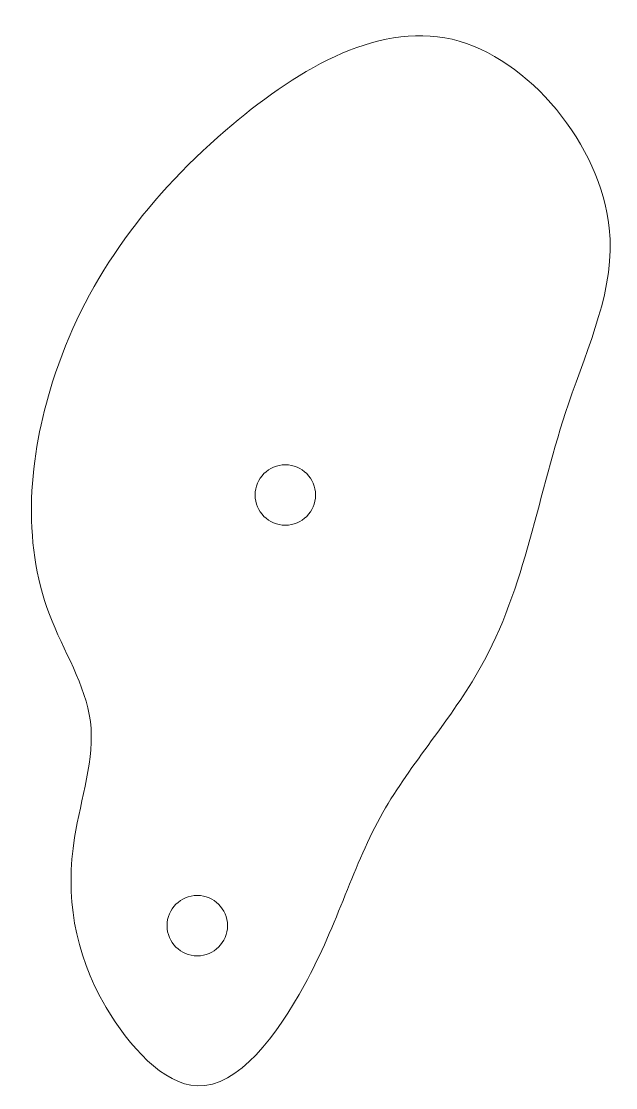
# Model space of a CAD drawing. Header units: inches. Extents: x 10.98 to 12.82, y 8.59 to 11.9.
import ezdxf

# ---------------------------------------------------------------- set-up
doc = ezdxf.new("R2010")
doc.units = ezdxf.units.IN
doc.header["$MEASUREMENT"] = 0

msp = doc.modelspace()

# ---------------------------------------------------------------- linework, layer by layer
at = {"color": 7, "linetype": 'Continuous', "lineweight": 15}
for centre in [(11.7978, 10.4271), (11.5245, 9.09)]:
    msp.add_circle(centre, 0.0938, dxfattribs=at)
msp.add_open_spline([(11.1439, 9.3633), (11.1154, 9.1842), (11.1573, 8.8868), (11.552, 8.4513), (11.9306, 8.9661), (12.0463, 9.4382), (12.5198, 9.959), (12.6062, 10.6186), (12.9388, 11.3097), (12.3352, 12.0588), (11.4982, 11.538), (11.0334, 10.8889), (10.9669, 10.158), (11.2501, 9.7289), (11.1633, 9.485), (11.1439, 9.3633)], degree=3, knots=[0, 0, 0, 0, 0.0684453, 0.1161647, 0.1743557, 0.2496521, 0.3187861, 0.4291396, 0.5007892, 0.5981295, 0.6948696, 0.8158649, 0.9081006, 0.9534672, 1, 1, 1, 1], dxfattribs=at)

doc.saveas('drawing.dxf')
